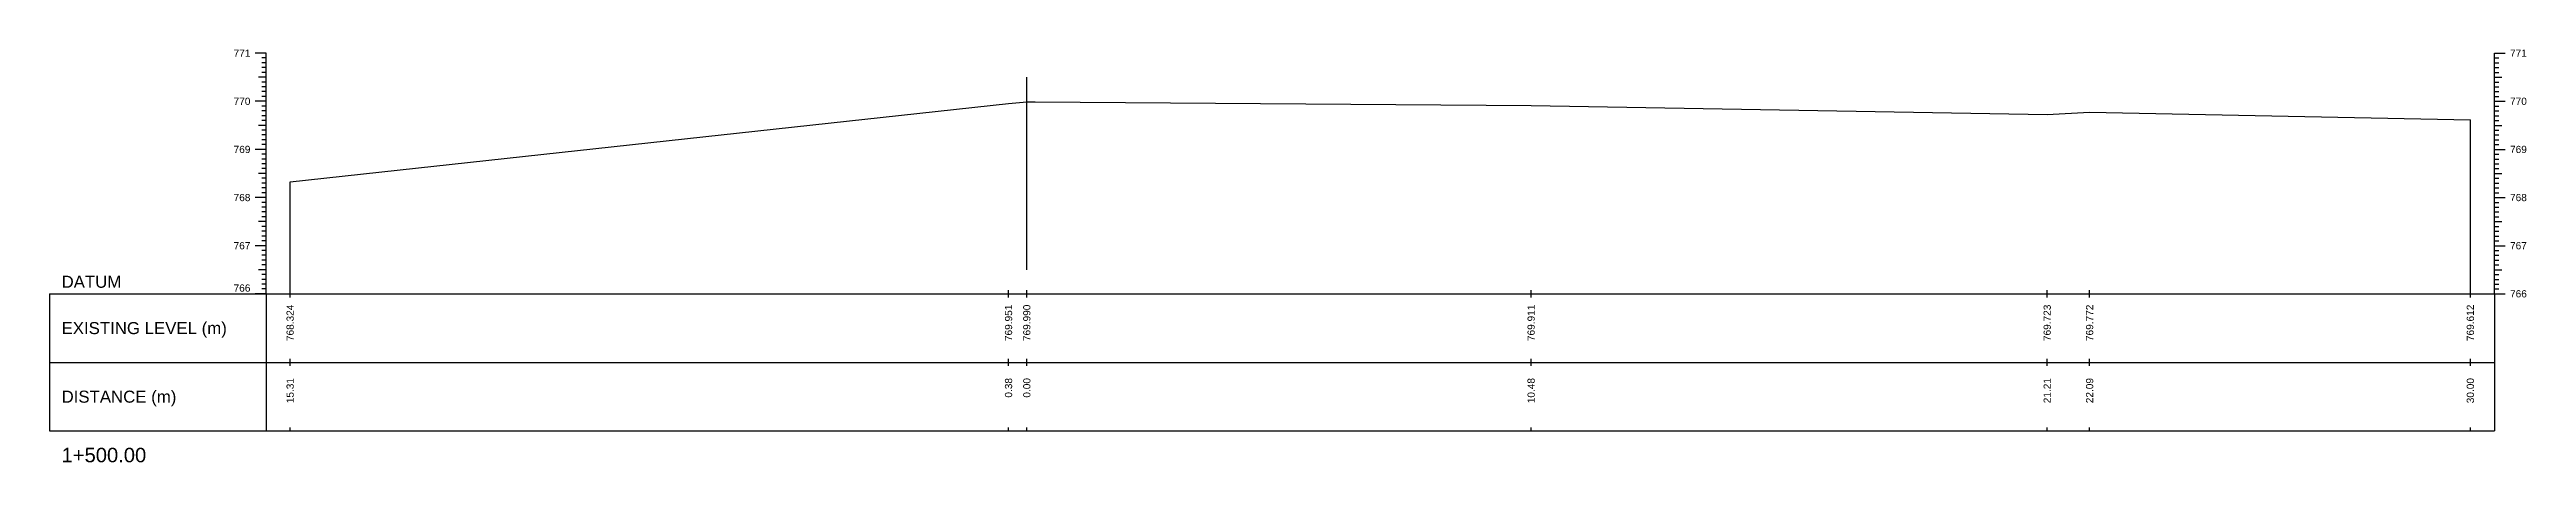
# Model space of a CAD drawing. Header units: millimetres. Extents: x 505 to 14020, y 627 to 6964.
# Drawn here: x 10169 to 10683, y 4798 to 4884 of the extents above; entities that cross this region are included whole.
import ezdxf
from ezdxf.enums import TextEntityAlignment as Align

# ---------------------------------------------------------------- set-up
doc = ezdxf.new("R2010")
doc.units = ezdxf.units.MM
for name, color, linetype in [('CL', 4, 'Continuous'), ('CS_Drawing', 7, 'Continuous'), ('GL', 3, 'Continuous')]:
    doc.layers.add(name, color=color, linetype=linetype)
doc.styles.get("Standard").update_dxf_attribs({"font": 'arial.ttf'})

msp = doc.modelspace()

# ---------------------------------------------------------------- linework, layer by layer
at = {"layer": 'CL', "ltscale": 10}
msp.add_line((10371.768, 4838.125), (10371.768, 4878.125), dxfattribs=at)
at = {"layer": 'CS_Drawing'}
for p, q in [((10213.668, 4883.125), (10211.418, 4883.125)), ((10213.668, 4883.125), (10212.093, 4883.125)), ((10213.668, 4883.125), (10212.768, 4883.125)), ((10213.668, 4882.125), (10212.768, 4882.125)), ((10213.668, 4881.125), (10212.768, 4881.125)), ((10213.668, 4880.125), (10212.768, 4880.125)), ((10213.668, 4833.125), (10213.668, 4883.125)), ((10676.768, 4883.125), (10679.018, 4883.125)), ((10676.768, 4883.125), (10678.343, 4883.125)), ((10676.768, 4883.125), (10677.668, 4883.125)), ((10676.768, 4833.125), (10676.768, 4883.125)), ((10676.768, 4882.125), (10677.668, 4882.125)), ((10676.768, 4881.125), (10677.668, 4881.125)), ((10676.768, 4880.125), (10677.668, 4880.125)), ((10213.668, 4878.125), (10212.093, 4878.125)), ((10213.668, 4879.125), (10212.768, 4879.125)), ((10213.668, 4878.125), (10212.768, 4878.125)), ((10213.668, 4877.125), (10212.768, 4877.125)), ((10213.668, 4876.125), (10212.768, 4876.125)), ((10213.668, 4875.125), (10212.768, 4875.125)), ((10676.768, 4879.125), (10677.668, 4879.125)), ((10676.768, 4878.125), (10678.343, 4878.125)), ((10676.768, 4878.125), (10677.668, 4878.125)), ((10676.768, 4877.125), (10677.668, 4877.125)), ((10676.768, 4876.125), (10677.668, 4876.125)), ((10676.768, 4875.125), (10677.668, 4875.125)), ((10213.668, 4873.125), (10211.418, 4873.125)), ((10213.668, 4873.125), (10212.093, 4873.125)), ((10213.668, 4874.125), (10212.768, 4874.125)), ((10213.668, 4873.125), (10212.768, 4873.125)), ((10213.668, 4872.125), (10212.768, 4872.125)), ((10213.668, 4871.125), (10212.768, 4871.125)), ((10213.668, 4870.125), (10212.768, 4870.125)), ((10676.768, 4874.125), (10677.668, 4874.125)), ((10676.768, 4873.125), (10679.018, 4873.125)), ((10676.768, 4873.125), (10678.343, 4873.125)), ((10676.768, 4873.125), (10677.668, 4873.125)), ((10676.768, 4872.125), (10677.668, 4872.125)), ((10676.768, 4871.125), (10677.668, 4871.125)), ((10676.768, 4870.125), (10677.668, 4870.125)), ((10213.668, 4868.125), (10212.093, 4868.125)), ((10213.668, 4869.125), (10212.768, 4869.125)), ((10213.668, 4868.125), (10212.768, 4868.125)), ((10213.668, 4867.125), (10212.768, 4867.125)), ((10213.668, 4866.125), (10212.768, 4866.125)), ((10213.668, 4865.125), (10212.768, 4865.125)), ((10671.768, 4833.125), (10671.768, 4869.245)), ((10676.768, 4869.125), (10677.668, 4869.125)), ((10676.768, 4868.125), (10678.343, 4868.125)), ((10676.768, 4868.125), (10677.668, 4868.125)), ((10676.768, 4867.125), (10677.668, 4867.125)), ((10676.768, 4866.125), (10677.668, 4866.125)), ((10676.768, 4865.125), (10677.668, 4865.125)), ((10213.668, 4863.125), (10211.418, 4863.125)), ((10213.668, 4863.125), (10212.093, 4863.125)), ((10213.668, 4864.125), (10212.768, 4864.125)), ((10213.668, 4863.125), (10212.768, 4863.125)), ((10213.668, 4862.125), (10212.768, 4862.125)), ((10213.668, 4861.125), (10212.768, 4861.125)), ((10213.668, 4860.125), (10212.768, 4860.125)), ((10676.768, 4864.125), (10677.668, 4864.125)), ((10676.768, 4863.125), (10679.018, 4863.125)), ((10676.768, 4863.125), (10678.343, 4863.125)), ((10676.768, 4863.125), (10677.668, 4863.125)), ((10676.768, 4862.125), (10677.668, 4862.125)), ((10676.768, 4861.125), (10677.668, 4861.125)), ((10676.768, 4860.125), (10677.668, 4860.125)), ((10213.668, 4858.125), (10212.093, 4858.125)), ((10213.668, 4859.125), (10212.768, 4859.125)), ((10213.668, 4858.125), (10212.768, 4858.125)), ((10213.668, 4857.125), (10212.768, 4857.125)), ((10213.668, 4856.125), (10212.768, 4856.125)), ((10213.668, 4855.125), (10212.768, 4855.125)), ((10218.668, 4833.125), (10218.668, 4856.365)), ((10676.768, 4859.125), (10677.668, 4859.125)), ((10676.768, 4858.125), (10678.343, 4858.125)), ((10676.768, 4858.125), (10677.668, 4858.125)), ((10676.768, 4857.125), (10677.668, 4857.125)), ((10676.768, 4856.125), (10677.668, 4856.125)), ((10676.768, 4855.125), (10677.668, 4855.125)), ((10213.668, 4853.125), (10211.418, 4853.125)), ((10213.668, 4853.125), (10212.093, 4853.125)), ((10213.668, 4854.125), (10212.768, 4854.125)), ((10213.668, 4853.125), (10212.768, 4853.125)), ((10213.668, 4852.125), (10212.768, 4852.125)), ((10213.668, 4851.125), (10212.768, 4851.125)), ((10213.668, 4850.125), (10212.768, 4850.125)), ((10213.668, 4849.125), (10212.768, 4849.125)), ((10676.768, 4854.125), (10677.668, 4854.125)), ((10676.768, 4853.125), (10679.018, 4853.125)), ((10676.768, 4853.125), (10678.343, 4853.125)), ((10676.768, 4853.125), (10677.668, 4853.125)), ((10676.768, 4852.125), (10677.668, 4852.125)), ((10676.768, 4851.125), (10677.668, 4851.125)), ((10676.768, 4850.125), (10677.668, 4850.125)), ((10676.768, 4849.125), (10677.668, 4849.125)), ((10213.668, 4848.125), (10212.093, 4848.125)), ((10213.668, 4848.125), (10212.768, 4848.125)), ((10213.668, 4847.125), (10212.768, 4847.125)), ((10213.668, 4846.125), (10212.768, 4846.125)), ((10213.668, 4845.125), (10212.768, 4845.125)), ((10213.668, 4844.125), (10212.768, 4844.125)), ((10676.768, 4848.125), (10678.343, 4848.125)), ((10676.768, 4848.125), (10677.668, 4848.125)), ((10676.768, 4847.125), (10677.668, 4847.125)), ((10676.768, 4846.125), (10677.668, 4846.125)), ((10676.768, 4845.125), (10677.668, 4845.125)), ((10676.768, 4844.125), (10677.668, 4844.125)), ((10213.668, 4843.125), (10211.418, 4843.125)), ((10213.668, 4843.125), (10212.093, 4843.125)), ((10213.668, 4843.125), (10212.768, 4843.125)), ((10213.668, 4842.125), (10212.768, 4842.125)), ((10213.668, 4841.125), (10212.768, 4841.125)), ((10213.668, 4840.125), (10212.768, 4840.125)), ((10213.668, 4839.125), (10212.768, 4839.125)), ((10676.768, 4843.125), (10679.018, 4843.125)), ((10676.768, 4843.125), (10678.343, 4843.125)), ((10676.768, 4843.125), (10677.668, 4843.125)), ((10676.768, 4842.125), (10677.668, 4842.125)), ((10676.768, 4841.125), (10677.668, 4841.125)), ((10676.768, 4840.125), (10677.668, 4840.125)), ((10676.768, 4839.125), (10677.668, 4839.125)), ((10213.668, 4838.125), (10212.093, 4838.125)), ((10213.668, 4838.125), (10212.768, 4838.125)), ((10213.668, 4837.125), (10212.768, 4837.125)), ((10213.668, 4836.125), (10212.768, 4836.125)), ((10213.668, 4835.125), (10212.768, 4835.125)), ((10213.668, 4834.125), (10212.768, 4834.125)), ((10218.668, 4832.375), (10218.668, 4833.875)), ((10367.972, 4832.375), (10367.972, 4833.875)), ((10371.764, 4832.375), (10371.764, 4833.875)), ((10476.574, 4832.375), (10476.574, 4833.875)), ((10583.826, 4832.375), (10583.826, 4833.875)), ((10592.646, 4832.375), (10592.646, 4833.875)), ((10671.768, 4832.375), (10671.768, 4833.875)), ((10676.768, 4838.125), (10678.343, 4838.125)), ((10676.768, 4838.125), (10677.668, 4838.125)), ((10676.768, 4837.125), (10677.668, 4837.125)), ((10676.768, 4836.125), (10677.668, 4836.125)), ((10676.768, 4835.125), (10677.668, 4835.125)), ((10676.768, 4834.125), (10677.668, 4834.125)), ((10168.668, 4833.125), (10213.668, 4833.125)), ((10168.668, 4833.125), (10168.668, 4804.625)), ((10213.668, 4833.125), (10211.418, 4833.125)), ((10213.668, 4833.125), (10212.093, 4833.125)), ((10213.668, 4833.125), (10212.768, 4833.125)), ((10213.668, 4833.125), (10676.768, 4833.125)), ((10213.668, 4833.125), (10213.668, 4804.625)), ((10676.768, 4833.125), (10679.018, 4833.125)), ((10676.768, 4833.125), (10678.343, 4833.125)), ((10676.768, 4833.125), (10677.668, 4833.125)), ((10676.768, 4833.125), (10676.768, 4804.625)), ((10168.668, 4818.875), (10213.668, 4818.875)), ((10213.668, 4818.875), (10676.768, 4818.875)), ((10213.668, 4818.875), (10676.768, 4818.875)), ((10218.668, 4818.125), (10218.668, 4819.625)), ((10367.972, 4818.125), (10367.972, 4819.625)), ((10371.764, 4818.125), (10371.764, 4819.625)), ((10476.574, 4818.125), (10476.574, 4819.625)), ((10583.826, 4818.125), (10583.826, 4819.625)), ((10592.646, 4818.125), (10592.646, 4819.625)), ((10671.768, 4818.125), (10671.768, 4819.625)), ((10168.668, 4804.625), (10213.668, 4804.625)), ((10213.668, 4804.625), (10676.768, 4804.625)), ((10218.668, 4804.625), (10218.668, 4805.375)), ((10367.972, 4804.625), (10367.972, 4805.375)), ((10371.764, 4804.625), (10371.764, 4805.375)), ((10476.574, 4804.625), (10476.574, 4805.375)), ((10583.826, 4804.625), (10583.826, 4805.375)), ((10592.646, 4804.625), (10592.646, 4805.375)), ((10671.768, 4804.625), (10671.768, 4805.375))]:
    msp.add_line(p, q, dxfattribs=at)
at = {"layer": 'GL'}
msp.add_lwpolyline([(10218.668, 4856.365), (10367.972, 4872.635), (10371.764, 4873.025), (10373.505, 4873.005), (10476.574, 4872.235), (10583.826, 4870.355), (10592.646, 4870.845), (10671.768, 4869.245)], dxfattribs=at)

# ---------------------------------------------------------------- texts
at = {"layer": 'CS_Drawing'}
for s, p in [('771', (10210.418, 4883.125)), ('770', (10210.418, 4873.125)), ('769', (10210.418, 4863.125)), ('768', (10210.418, 4853.125)), ('767', (10210.418, 4843.125))]:
    msp.add_text(s, height=1.5, dxfattribs=at).set_placement(p, align=Align.MIDDLE_RIGHT)
for s, height, p in [('771', 1.5, (10680.018, 4883.125)), ('770', 1.5, (10680.018, 4873.125)), ('769', 1.5, (10680.018, 4863.125)), ('768', 1.5, (10680.018, 4853.125)), ('767', 1.5, (10680.018, 4843.125)), ('DATUM', 2.5, (10171.168, 4835.625)), ('766', 1.5, (10680.018, 4833.125)), ('766', 1.5, (10680.018, 4833.125)), ('EXISTING LEVEL (m)', 2.5, (10171.168, 4826)), ('DISTANCE (m)', 2.5, (10171.168, 4811.75)), ('1+500.00', 3, (10171.168, 4799.625))]:
    msp.add_text(s, height=height, dxfattribs=at).set_placement(p, align=Align.MIDDLE_LEFT)
msp.add_text('766', height=1.5, dxfattribs=at).set_placement((10210.418, 4833.575), align=Align.RIGHT)
for s, p in [('768.324', (10218.668, 4830.875)), ('769.951', (10367.972, 4830.875)), ('769.990', (10371.764, 4830.875)), ('769.911', (10476.574, 4830.875)), ('769.723', (10583.826, 4830.875)), ('769.772', (10592.646, 4830.875)), ('769.612', (10671.768, 4830.875)), ('15.31', (10218.668, 4815.625)), ('0.38', (10367.972, 4815.625)), ('0.00', (10371.764, 4815.625)), ('10.48', (10476.574, 4815.625)), ('21.21', (10583.826, 4815.625)), ('22.09', (10592.646, 4815.625)), ('30.00', (10671.768, 4815.625))]:
    msp.add_text(s, height=1.5, rotation=90, dxfattribs=at).set_placement(p, align=Align.MIDDLE_RIGHT)

doc.saveas('drawing.dxf')
